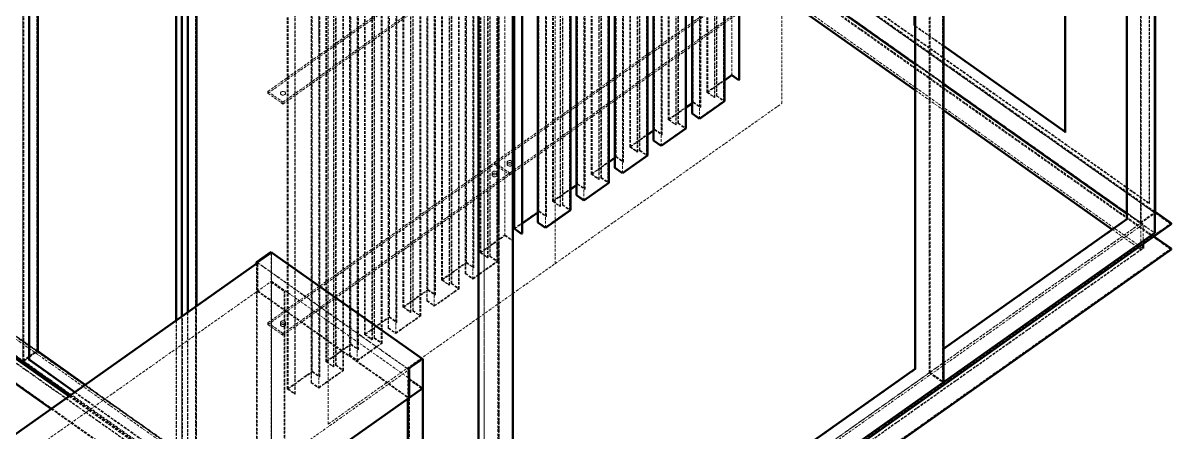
# Model space of a CAD drawing. Header units: millimetres. Extents: x 83 to 15238, y 375 to 10875.
# Drawn here: x 1898 to 3509, y 1730 to 2305 of the extents above; entities that cross this region are included whole.
import ezdxf

# ---------------------------------------------------------------- set-up
doc = ezdxf.new("R2010")
doc.units = ezdxf.units.MM
doc.linetypes.add('Hidden', pattern=[15, 5, -3, 5, -2])
for name, color, linetype, lineweight in [('Default', 7, 'Continuous', 50), ('Edges', 7, 'Hidden', 15), ('HiddenEdges', 2, 'Hidden', 15), ('HiddenSilhouettes', 2, 'Hidden', 15), ('HiddenWires', 7, 'Hidden', 15), ('Silhouettes', 7, 'Continuous', 50), ('Wires', 7, 'Hidden', 15)]:
    doc.layers.add(name, color=color, linetype=linetype, lineweight=lineweight)

# ---------------------------------------------------------------- blocks, each defined once
blk = doc.blocks.new('Isometric')
at = {"layer": 'Edges'}
for points in [[(1813.304573582638, -1196.180340195566), (1813.304704416501, 431.3345720203788)], [(1838.477554274986, -1203.553350319351), (1838.477687132475, 449.1345612324644)], [(-253.1442406604378, -1462.201917286694), (-253.14410480468, 227.7831204534482)], [(-242.5376374870725, -1459.095316506696), (-242.5375033366172, 209.6765189833254)], [(1467.670894372296, -1501.35339237222), (1467.671030091632, 186.9346237213517)], [(1468.519387866578, -1501.601944841941), (1468.519523722336, 188.3830928982011)], [(1417.324755468645, -1476.18039303635), (1417.324886302509, 151.3345191795943)], [(1442.497822477734, -1483.553342124973), (1442.497955335223, 169.1345694268412)], [(1073.034441095769, -926.5003843027962), (1073.034505897261, -120.3987180171753)], [(1086.32808386443, -935.9004094662826), (1086.328148665923, -129.7987431806614)], [(1012.93041438889, -1007.800409095045), (1012.930479190383, -201.6987428094249)], [(940.8055268076878, -1058.800413161058), (940.8055916091803, -252.6987468754369)], [(868.6806392264853, -1109.800417227069), (868.6807040279778, -303.6987509414489)], [(-1840.599061282693, -352.0779777582238), (-172.8891979846371, -1531.326958131892)], [(796.5557516452827, -1160.800421293081), (796.5558164467752, -354.6987550074609)], [(-1866.762010699403, -370.5779792331496), (-199.0521474013481, -1549.826959606818)], [(609.5260814242706, -2072.201965919375), (609.526217280028, -382.216928179233)], [(662.4177031354911, -2071.601990285604), (662.417838991249, -381.616952545462)], [(724.4308640640802, -1211.800425359093), (724.4309288655727, -405.698759073473)], [(679.8831377737988, -1223.30042627594), (679.8832025752913, -417.1987599903186)], [(1414.213510056265, -833.3397283423051), (1414.213544162314, -409.0756934551364)], [(1087.176641755549, -671.9518841262318), (1416.47630769385, -904.801916281813)], [(1273.640668451541, -802.9533367156225), (1416.476307762062, -903.9533881783211)], [(1414.213510056265, -833.3397283423051), (1415.06200361876, -832.7397527085341)], [(1414.213510056265, -833.3397283423051), (1416.47631330998, -834.9397719041103)], [(1469.367966526839, -872.3398194177175), (1697.056238608629, -1033.339744287446)], [(1469.367960978921, -941.3534356919286), (1812.45608085836, -1183.953377354467)], [(1469.367960910709, -942.2019637954204), (1812.456080790148, -1184.801905457958)], [(1812.456079923682, -1195.580364561795), (1813.304573582638, -1196.180340195566)], [(636.3961375819731, -2053.201964404587), (636.3962056507366, -1206.45690287108)], [(1838.477597240426, -1203.553380700506), (1863.650626169547, -1221.353400566598)], [(636.3961340146302, -2103.5781173978), (1842.720234147292, -1250.578049391757)], [(636.396136989013, -2140.578120347652), (1895.046135955096, -1250.578049391756)], [(184.1306531788046, -1276.144406124902), (185.2620284088512, -1276.944409240441)], [(-241.6891085334764, -1454.45338673043), (-225.4256562151477, -1442.953387740091)], [(-708.2380001809772, -2309.875832790759), (469.236126576895, -1477.275779381092)], [(468.1047526411153, -1530.68453627129), (468.1047569612151, -1476.944425185582)], [(663.2662362120846, -2009.380358232808), (1417.324755468645, -1476.18039303635)], [(1416.476261809689, -1475.580417402579), (1417.324755468645, -1476.18039303635)], [(663.2662313266114, -2070.153462110435), (1467.670894372296, -1501.35339237222)], [(493.8434081194746, -1884.139812130014), (493.8434379054243, -1513.615888328554)], [(493.8434379054243, -1513.615888328554), (494.9748087078706, -1512.815888252852)]]:
    blk.add_lwpolyline(points, dxfattribs=at)
for points in [[(1863.650626169547, -1221.353400566598, 0), (1863.650761888883, 466.9346155269745, 0)], [(54.44725149051692, -1370.57579114349, 0), (54.44736164336382, -0.3234977590723247, 0)], [(-1866.762006890895, -323.2018264791132, 0), (-165.5521492889957, -1526.138880536777, 0)], [(636.3962195058148, -1034.105913325226, 0), (636.3962610710482, -517.0529446876644, 0)], [(1469.367920943171, -1439.380312789145, 0), (1813.304573582638, -1196.180340195566, 0)], [(636.3961467462887, -2093.201963387202, 0), (1895.046139763605, -1203.20189663772, 0)], [(1469.367918919545, -1464.553312125015, 0), (1838.477554274986, -1203.553350319351, 0)], [(1469.367916057698, -1500.153416666772, 0), (1863.650626169547, -1221.353400566598, 0)], [(185.2620284088512, -1276.944409240441, 0), (468.1047569612151, -1476.944425185582, 0)], [(185.2620283179031, -1278.075762736792, 0), (185.2620284088512, -1276.944409240441, 0)], [(-242.5376374870725, -1459.095316506696, 0), (-241.6891088584021, -1458.495316077391, 0)], [(-242.5376374870725, -1459.095316506696, 0), (-156.6379362189437, -1519.835579165165, 0)], [(468.1047569612151, -1476.944425185582, 0), (494.9748131189181, -1457.944423670793, 0)], [(466.9734033103555, -1476.144437328833, 0), (468.1047569612151, -1476.944425185582, 0)], [(468.1047207860674, -1926.947129750476, 0), (468.1047569612151, -1476.944425185582, 0)], [(663.2662341884588, -2034.553357568678, 0), (1442.497822477734, -1483.553342124973, 0)], [(1442.497822477734, -1483.553342124973, 0), (1467.670894372296, -1501.35339237222, 0)]]:
    blk.add_polyline3d(points, dxfattribs=at)
at = {"layer": 'HiddenEdges'}
for points in [[(-608.1120080953424, 564.6769243023464), (1895.046139593075, -1205.323216812156)], [(-634.2749575120529, 546.1769228274206), (1842.720237785271, -1205.323216812156)], [(-608.1120119038515, 517.3007715483104), (1895.046135784566, -1252.699369566192)], [(1854.741051958322, -1166.095293147047), (1854.741186108778, 502.6765423429747)], [(1838.477597268681, -1203.20189663772), (1838.47773312444, 486.7831411024226)], [(-227.1226780934794, -1441.753412034642), (-227.122542374143, 246.5346040589288)], [(-253.1442056225119, -1460.153413120126), (-253.1440699031759, 228.1346029734455)], [(71.55920853194266, -1653.450460546118), (71.55934438770282, 36.53461175443681)], [(34.08255148015223, -1653.495331623903), (34.08268563060756, 15.27650386611776)], [(43.84061619909471, -1670.153399344945), (43.84075191843021, 18.13461674862674)], [(1000.909553514566, -977.500388368808), (1000.909618316059, -171.3987220831868)], [(1040.507575679811, -968.3004059458797), (1040.507640481303, -162.198739660259)], [(1045.457322866756, -964.8004056668394), (1045.457387668248, -158.6987393812187)], [(999.6368146821369, -997.2004021464368), (999.6368794836294, -191.0987358608163)], [(1014.203196283228, -986.9004135322941), (1014.20326108472, -180.7987472466734)], [(968.3826880986085, -1019.300410011891), (968.382752900101, -213.198743726271)], [(973.3324352855539, -1015.800409732851), (973.3325000870464, -209.6987434472308)], [(928.7846659333636, -1028.50039243482), (928.7847307348561, -222.3987261491993)], [(942.0783087020254, -1037.900417598306), (942.0783735035179, -231.7987513126855)], [(927.5119271009344, -1048.200406212449), (927.5119919024269, -242.0987399268283)], [(856.6597783521615, -1079.500396500832), (856.659843153654, -273.3987302152113)], [(896.2578005174055, -1070.300414077903), (896.257865318898, -264.198747792283)], [(901.2075477043509, -1066.800413798864), (901.2076125058434, -260.6987475132428)], [(855.3870395197318, -1099.200410278461), (855.3871043212243, -293.0987439928404)], [(869.9534211208229, -1088.900421664318), (869.9534859223154, -282.7987553786975)], [(824.1329129362034, -1121.300418143915), (824.1329777376959, -315.1987518582951)], [(829.0826601231488, -1117.800417864875), (829.0827249246413, -311.6987515792548)], [(784.534890770959, -1130.500400566844), (784.5349555724515, -324.3987342812234)], [(797.8285335396204, -1139.90042573033), (797.8285983411129, -333.7987594447095)], [(-1838.477741230246, -352.6992978130711), (636.3961336029338, -2102.699437333059)], [(635.5476008328533, -2051.753430149743), (635.5477365521897, -363.4654140561715)], [(756.9577725419458, -1168.800421930888), (756.9578373434383, -362.6987556452673)], [(783.2621519385293, -1150.200414344473), (783.2622167400218, -344.0987480588524)], [(599.7680085848783, -2053.495363514186), (599.7681427353336, -384.7235280241648)], [(609.5260733038208, -2070.153431235227), (609.5262090231568, -381.8654151416558)], [(712.4100031897565, -1181.500404632856), (712.410067991249, -375.3987383472354)], [(725.7036459584178, -1190.900429796342), (725.7037107599103, -384.7987635107215)], [(752.0080253550004, -1172.300422209928), (752.0080901564929, -366.1987559243071)], [(711.1372643573268, -1201.200418410485), (711.1373291588193, -395.0987521248644)], [(648.7703965004598, -1226.500408220513), (648.7704613019523, -420.3987419348932)], [(662.0640392691212, -1235.900433384), (662.0641040706137, -429.7987670983794)], [(576.6455089192573, -1277.500412286525), (576.6455737207498, -471.398746000905)], [(616.2435310845021, -1268.300429863597), (616.2435958859942, -462.1987635779769)], [(621.1932782714475, -1264.800429584557), (621.1933430729396, -458.6987632989365)], [(575.372770086828, -1297.200426064154), (575.3728348883205, -491.0987597785338)], [(589.9391516879191, -1286.900437450012), (589.9392164894116, -480.7987711643914)], [(544.1186435032996, -1319.300433929609), (544.1187083047926, -513.1987676439887)], [(549.068390690245, -1315.800433650569), (549.068455491738, -509.6987673649487)], [(588.6663697935815, -1307.800433012763), (588.666434595074, -501.6987667271428)], [(504.5206213380548, -1328.500416352537), (504.5206861395477, -522.398750066917)], [(517.8142641067161, -1337.900441516024), (517.8143289082095, -531.7987752304034)], [(503.247882505626, -1348.200430130167), (503.2479473071185, -542.0987638445463)], [(516.5414822123794, -1358.800437078775), (516.5415470138719, -552.6987707931548)], [(432.3957337568531, -1379.500420418549), (432.3957985583447, -573.3987541329288)], [(471.9937559220975, -1370.300437995621), (471.9938207235896, -564.1987717100008)], [(476.9435031090429, -1366.800437716581), (476.943567910535, -560.698771430961)], [(431.1229949244234, -1399.200434196178), (431.1230597259159, -593.0987679105583)], [(445.6893765255145, -1388.900445582035), (445.6894413270061, -582.7987792964152)], [(399.8688683408946, -1421.300442061633), (399.8689331423875, -615.1987757760128)], [(404.8186155278399, -1417.800441782593), (404.8186803293329, -611.6987754969728)], [(444.4165946311768, -1409.800441144787), (444.4166594326693, -603.6987748591666)], [(1697.904732171123, -1032.739768653675), (1697.904766277172, -608.4757337665069)], [(358.9981073432209, -1450.200438262191), (358.9981721447134, -644.0987719765699)], [(373.5644889443111, -1439.900449648048), (373.5645537458045, -633.7987833624275)], [(332.6937279466379, -1468.800445848605), (332.6937927481299, -662.6987795629846)], [(372.2917070499743, -1460.800445210799), (372.2917718514668, -654.6987789251784)], [(288.1459585944481, -1481.500428550573), (288.1460233959397, -675.3987622649531)], [(301.4396013631094, -1490.900453714059), (301.4396661646015, -684.7987874284393)], [(327.7439807596925, -1472.300446127645), (327.7440455611845, -666.1987798420248)], [(286.8732197620184, -1501.200442328202), (286.8732845635109, -695.0987760425819)], [(300.1668194687718, -1511.800449276811), (300.1668842702643, -705.6987829911905)], [(255.6190931784895, -1523.300450193657), (255.6191579799829, -717.1987839080366)], [(1309.420305932527, -781.6952380864207), (1853.892558395828, -1166.695268780818)], [(1416.47631330998, -834.9397719041103), (1469.367966526839, -872.3398194177175)], [(233.345272544143, -980.2351255481187), (233.3452728283601, -976.6995919240587)], [(629.3250094960458, -1092.984415620799), (629.3250097802629, -1089.448881996739)], [(1838.477597268681, -1203.20189663772), (1864.4991628222, -1221.601922518738)], [(212.1320802464543, -1311.68451881136), (212.1320845665541, -1257.944407725652)], [(636.3961336029338, -2102.699437333059), (1838.477593289642, -1252.699369566192)], [(-991.0807329624922, -2162.484574434975), (212.1320802464543, -1311.68451881136)], [(211.0007093530603, -1313.615872383412), (235.6080288950347, -1331.015875296519)], [(212.1320503695574, -1683.339796109172), (212.1320801555066, -1312.815872307711)], [(235.6079996280118, -1695.084589382682), (235.6080288950347, -1331.015875296519)], [(54.4472274929085, -1669.095333249094), (54.44725149051692, -1370.57579114349)], [(233.3452377559743, -1412.98444113303), (233.3452380401914, -1409.448907508971)], [(-225.4256564480384, -1443.45044380372), (71.55920853194266, -1653.450460546118)], [(493.8434232929112, -1907.147140378939), (493.8434594680584, -1457.144435814045)], [(1469.367845592888, -1439.380366069848), (1469.367920943171, -1439.380312789145)], [(636.3961375819731, -2053.201964404587), (1442.49782231306, -1483.201918960923)], [(-172.8891979846371, -1531.326958131892), (426.5534605628982, -1955.196936622464)], [(-199.0521474013481, -1549.826959606818), (400.3905111461872, -1973.69693809739)]]:
    blk.add_lwpolyline(points, dxfattribs=at)
for points in [[(1442.49782231306, -1483.201918960923, 0), (1442.497958168818, 206.783118779219, 0)], [(1468.51935193393, -1438.780390436077, 0), (1468.51948360601, 199.1615578649275, 0)], [(69.86214372812674, -1651.753398259461, 0), (69.8622794474636, 36.53461783411012, 0)], [(662.4176672028439, -2008.78043587974, 0), (662.4177988749229, -370.838487578736, 0)], [(360.2708461756497, -1430.500424484562, 0), (360.2709109771431, -624.3987581989411, 0)], [(300.1669146905515, -861.7549237793721, 0), (300.1669273321722, -704.498801206068, 0)], [(1299.662196321657, -784.2018632326485, 0), (1865.347653426385, -1184.201895122931, 0)], [(1299.66223104675, -784.5533108346049, 0), (1863.65062311477, -1183.353336501859, 0)], [(1273.640633658236, -803.4504172171582, 0), (1839.326090762964, -1203.450449107441, 0)], [(-1032.375960876971, -873.2018703282522, 0), (-226.2741845027349, -1443.201915771905, 0)], [(-1031.527432822275, -873.4503983600669, 0), (-225.4256564480388, -1443.45044380372, 0)], [(1416.476307762062, -903.9533881783211, 0), (1469.367960978921, -941.3534356919286, 0)], [(1416.47630769385, -904.801916281813, 0), (1469.367960910709, -942.2019637954204, 0)], [(1838.477597200469, -1204.050424741212, 0), (1838.477610862094, -1034.105913325226, 0)], [(1812.45608085836, -1183.953377354467, 0), (1837.629060519561, -1201.753362382877, 0)], [(1812.456080790148, -1184.801905457958, 0), (1838.477554303241, -1203.201866256566, 0)], [(288.1460016563551, -1480.300446765451, 0), (288.1460236702915, -1206.45690287108, 0)], [(211.0006731613594, -1707.147109175007, 0), (211.0007093365075, -1257.144404610113, 0)], [(185.2619922337035, -1726.947113805335, 0), (185.2620283179031, -1278.075762736792, 0)], [(186.3933937953798, -1329.884521025307, 0), (186.3933980245315, -1277.275763435951, 0)], [(185.2620240887513, -1330.684520326148, 0), (186.3933937953798, -1329.884521025307, 0)], [(186.3933937953798, -1329.884521025307, 0), (469.2361223477437, -1529.884536970449, 0)], [(212.1320802464543, -1311.68451881136, 0), (494.9748087988182, -1511.684534756501, 0)], [(235.6080288950347, -1331.015875296519, 0), (236.7393996974811, -1330.215875220817, 0)], [(-253.1442406604374, -1462.201917286695, 0), (-226.2741845027344, -1443.201915771906, 0)], [(-251.4471837441806, -1461.353388825575, 0), (-241.6891085334764, -1454.45338673043, 0)], [(-226.2741845027344, -1443.201915771906, 0), (70.71068047724748, -1653.201932514304, 0)], [(1444.194844163137, -1482.353366419525, 0), (1469.367918919545, -1464.553312125015, 0)], [(469.2361291530433, -1496.215893044843, 0), (493.8434379054243, -1513.615888328554, 0)], [(470.3674701695404, -1865.939816770602, 0), (470.3674999554896, -1495.415892969141, 0)], [(-156.6379362189437, -1519.835579165165, 0), (33.23402285148177, -1654.095332053208, 0)], [(-165.5521492889957, -1526.138880536777, 0), (433.8905092585392, -1950.008859027349, 0)]]:
    blk.add_polyline3d(points, dxfattribs=at)
at = {"layer": 'HiddenSilhouettes'}
for points in [[(-608.1120117333212, 519.4220917227458), (1863.046141326811, -1227.950635674396)], [(-634.2749611500312, 500.9220902478201), (1842.720234147292, -1250.578049391757)], [(1853.892558395828, -1166.695268780818), (1853.892692546283, 502.0765667092037)], [(1837.629060519561, -1201.753362382877), (1837.629196238898, 486.5346537106952)], [(-251.4471837441806, -1461.353388825575), (-251.4470480248442, 226.9346272679968)], [(1444.194844163137, -1482.353366419525), (1444.194979882473, 205.9346496740468)], [(-226.2741845709465, -1444.050443875398), (-226.2740546304794, 172.3510134957519)], [(45.53768123580039, -1671.353405567973), (45.5378169551368, 16.9346105255986)], [(70.71068040903401, -1654.050460617796), (70.71081337605892, 2.394989769527456e-05)], [(1026.365439252193, -958.3004051486225), (1026.365504053685, -152.1987388630014)], [(1028.062469632014, -958.3003746310419), (1028.062534433507, -152.198708345421)], [(1041.356112400676, -967.7003997945278), (1041.356177202168, -161.5987335089076)], [(1044.608786145891, -965.4004118181911), (1044.608850947384, -159.2987455325706)], [(1057.902428914553, -974.800436981677), (1057.902493716045, -168.6987706960563)], [(1015.051733004093, -986.3004073809425), (1015.051797805585, -180.198741095322)], [(954.24055167099, -1009.300409214634), (954.2406164724825, -203.1987429290139)], [(955.9375820508117, -1009.300378697053), (955.9376468523042, -203.198712411433)], [(969.231224819473, -1018.70040386054), (969.2312896209655, -212.5987375749191)], [(972.4838985646888, -1016.400415884203), (972.4839633661813, -210.2987495985822)], [(942.9268454228895, -1037.300411446954), (942.926910224382, -231.1987451613336)], [(985.7775413333502, -1025.800441047689), (985.7776061348427, -219.6987747620683)], [(882.1156640897875, -1060.300413280646), (882.11572889128, -254.1987469950254)], [(883.8126944696091, -1060.300382763066), (883.8127592711016, -254.198716477445)], [(897.1063372382705, -1069.700407926552), (897.106402039763, -263.5987416409316)], [(900.3590109834863, -1067.400419950215), (900.3590757849788, -261.2987536645942)], [(913.6526537521477, -1076.800445113701), (913.6527185536402, -270.6987788280803)], [(870.801957841687, -1088.300415512967), (870.8020226431795, -282.1987492273461)], [(-1840.599057644714, -306.8231451786232), (636.396137652609, -2058.3232848182)], [(-1838.477737251207, -303.2018248845989), (636.3961375819731, -2053.201964404587)], [(809.990776508585, -1111.300417346658), (809.9908413100775, -305.1987510610375)], [(811.6878068884066, -1111.300386829078), (811.6878716898991, -305.1987205434571)], [(824.981449657068, -1120.700411992564), (824.9815144585605, -314.5987457069432)], [(828.2341234022838, -1118.400424016227), (828.2341882037763, -312.2987577306062)], [(841.5277661709451, -1127.800449179713), (841.5278309724381, -321.6987828940928)], [(798.6770702604845, -1139.300419578979), (798.677135061977, -333.1987532933581)], [(637.2446656366692, -2053.450492436401), (637.2448014924298, -363.4654201358458)], [(638.09315943205, -2052.353411863188), (638.0932951513869, -364.0653957696168)], [(737.8658889273829, -1162.30042141267), (737.8659537288754, -356.1987551270495)], [(739.5629193072041, -1162.30039089509), (739.5629841086966, -356.1987246094691)], [(756.1092358210813, -1169.400428082239), (756.1093006225738, -363.2987617966182)], [(726.5521826792819, -1190.300423644991), (726.5522474807744, -384.1987573593701)], [(752.8565620758654, -1171.700416058576), (752.8566268773579, -365.5987497729552)], [(769.4028785897431, -1178.800453245725), (769.4029433912356, -372.6987869601048)], [(667.4380317260016, -1213.300394961102), (667.438096527494, -407.1987286754816)], [(662.9125759899857, -1235.300427232648), (662.9126407914782, -429.1987609470279)], [(602.1013946568837, -1258.30042906634), (602.1014594583762, -452.1987627807196)], [(603.7984250367053, -1258.300398548759), (603.7984898381978, -452.1987322631389)], [(617.0920678053667, -1267.700423712246), (617.0921326068592, -461.5987574266251)], [(620.3447415505825, -1265.400435735909), (620.344806352075, -459.2987694502883)], [(633.6383843192439, -1274.800460899395), (633.6384491207364, -468.6987946137742)], [(635.3354146990655, -1274.800430381814), (635.335479500558, -468.6987640961938)], [(574.5242333659635, -1297.800432215506), (574.5242981674555, -491.6987659298857)], [(590.7876884087832, -1286.30043129866), (590.7877532102757, -480.1987650130397)], [(529.9765070756816, -1309.300433132352), (529.9765718771741, -503.1987668467314)], [(531.6735374555033, -1309.300402614771), (531.6736022569958, -503.1987363291507)], [(544.9671802241646, -1318.700427778257), (544.9672450256571, -512.5987614926371)], [(548.2198539693804, -1316.400439801921), (548.2199187708729, -510.2987735163001)], [(518.6628008275811, -1337.300435364672), (518.6628656290736, -531.1987690790515)], [(561.5134967380418, -1325.800464965406), (561.5135615395343, -519.6987986797865)], [(563.2105271178634, -1325.800434447826), (563.2105919193559, -519.6987681622056)], [(457.8516194944791, -1360.300437198364), (457.8516842959716, -554.1987709127434)], [(459.5486498743007, -1360.300406680783), (459.5487146757932, -554.198740395163)], [(502.399345784761, -1348.800436281518), (502.3994105862539, -542.6987699958975)], [(472.8422926429621, -1369.70043184427), (472.8423574444546, -563.5987655586491)], [(476.0949663881779, -1367.400443867933), (476.0950311896704, -561.2987775823124)], [(489.3886091568393, -1376.800469031419), (489.3886739583318, -570.6988027457983)], [(491.0856395366609, -1376.800438513838), (491.0857043381534, -570.6987722282176)], [(430.2744582035589, -1399.80044034753), (430.2745230050509, -593.6987740619097)], [(446.5379132463786, -1388.300439430684), (446.5379780478711, -582.198773145064)], [(385.7267319132766, -1411.300441264376), (385.7267967147691, -605.1987749787556)], [(387.4237622930982, -1411.300410746795), (387.4238270945907, -605.1987444611752)], [(400.7174050617596, -1420.700435910281), (400.7174698632521, -614.5987696246614)], [(403.9700788069754, -1418.400447933945), (403.9701436084679, -612.2987816483246)], [(417.2637215756367, -1427.800473097431), (417.2637863771297, -621.6988068118103)], [(418.9607519554584, -1427.80044257985), (418.9608167569509, -621.6987762942299)], [(374.4130256651761, -1439.300443496696), (374.4130904666686, -633.1987772110758)], [(205.0609999731241, -956.6995903295449), (629.3250445684325, -656.6995664118272)], [(313.6018443320741, -1462.300445330388), (313.601909133567, -656.1987790447674)], [(315.2988747118957, -1462.300414812808), (315.2989395133882, -656.1987485271868)], [(328.592517480557, -1471.700439976294), (328.5925822820495, -665.5987736906732)], [(331.8451912257729, -1469.400451999957), (331.8452560272653, -663.2987857143362)], [(358.1495706223559, -1450.800444413542), (358.1496354238488, -644.6987781279217)], [(233.3452728283601, -976.6995919240587), (657.6093174236694, -676.699568006341)], [(302.2881380839735, -1490.300447562708), (302.288202885466, -684.1987812770876)], [(345.1388339944347, -1478.800477163443), (345.1388987959272, -672.6988108778221)], [(346.8358643742558, -1478.800446645862), (346.8359291757483, -672.6987803602417)], [(241.476956750872, -1513.3004493964), (241.4770215523645, -707.1987831107795)], [(243.1739871306931, -1513.300418878819), (243.1740519321856, -707.1987525931988)], [(286.0246830411538, -1501.800448479554), (286.0247478426459, -695.6987821939335)], [(256.4676298993545, -1522.700444042306), (256.467694700847, -716.598777756685)], [(665.7410133724597, -1063.698875396327), (1053.589054375572, -789.4488580790216)], [(665.7410130882427, -1067.234409020387), (1053.589054091355, -792.9843917030814)], [(1416.476313406442, -833.7398207729866), (1469.367966623301, -871.1398682865938)], [(-1057.548960118417, -891.3533433819214), (-253.1442404957593, -1460.153388461016)], [(1416.476307625638, -905.650444385305), (1469.367960842497, -943.0504918989122)], [(1026.365439252193, -958.3004051486225), (1073.034441192231, -925.3004328988357)], [(205.060999688907, -960.2351239536049), (205.0609999731241, -956.6995903295449)], [(1028.062469632014, -958.3003746310419), (1041.356112400676, -967.7003997945278)], [(1044.608786145891, -965.4004118181911), (1057.902428914553, -974.800436981677)], [(1045.457322866756, -964.8004056668394), (1059.599459294374, -974.8004064640966)], [(1416.476303714811, -954.2993892102852), (1469.36795693167, -991.6994367238924)], [(955.9375820508117, -1009.300378697053), (987.4745748322593, -987.0003541975659)], [(1000.909553514566, -977.500388368808), (1014.203196283228, -986.9004135322941)], [(1000.909596576474, -976.3004065836851), (1015.051733004093, -986.3004073809425)], [(1012.930457450798, -1006.600427309923), (1057.902428914553, -974.800436981677)], [(954.24055167099, -1009.300409214634), (968.3826880986085, -1019.300410011891)], [(882.1156640897875, -1060.300413280646), (928.7847089952716, -1027.300410649697)], [(926.6633903800698, -1048.8004123638), (927.5119271009344, -1048.200406212449)], [(927.5119271009344, -1048.200406212449), (940.8055698695957, -1057.600431375935)], [(1697.056238608629, -1033.339744287446), (1697.904732171123, -1032.739768653675)], [(629.3250094960458, -1092.984415620799), (663.2663118093337, -1068.984287315094)], [(883.8126944696091, -1060.300382763066), (897.1063372382705, -1069.700407926552)], [(900.3590109834863, -1067.400419950215), (901.2075477043509, -1066.800413798864)], [(900.3590109834863, -1067.400419950215), (913.6526537521477, -1076.800445113701)], [(205.0609651849545, -1389.448905914457), (629.3250097802629, -1089.448881996739)], [(629.3250097802629, -1089.448881996739), (657.6092826354993, -1109.448883591253)], [(629.3250094960458, -1092.984415620799), (657.6092823512822, -1112.984417215313)], [(652.7796861117276, -1092.069376485346), (654.0737466366031, -1090.484415421485), (656.3152198166886, -1089.569376286032), (658.9033842796362, -1089.569345768452), (661.1448144484684, -1090.484415421485), (662.438918386541, -1092.069345967766), (662.4388753752883, -1093.899454756251), (661.1448148504123, -1095.484415820113), (658.9033416703269, -1096.399454955565), (656.3151772073788, -1096.399485473146), (654.0737470385466, -1095.484415820113), (652.7796431004745, -1093.899485273832)], [(652.7796431004745, -1093.899485273832), (652.7796433846916, -1090.363951649772)], [(662.438918386541, -1092.069345967766), (662.4389186707581, -1088.533812343706)], [(854.5385043101796, -1081.000363965522), (856.6597783521615, -1079.500396500832)], [(856.6597783521615, -1079.500396500832), (869.9534211208229, -1088.900421664318)], [(869.9534211208229, -1088.900421664318), (870.801957841687, -1088.300415512967)], [(233.3452380401914, -1409.448907508971), (657.6092826354993, -1109.448883591253)], [(233.3452377559743, -1412.98444113303), (657.6092823512822, -1112.984417215313)], [(624.4954164720402, -1112.069378079861), (625.7894769969157, -1110.484417015999), (628.0309501770012, -1109.569377880547), (630.6191146399487, -1109.569347362966), (632.860544808781, -1110.484417015999), (634.1546487468536, -1112.06934756228), (634.1546057356009, -1113.899456350765), (632.8605452107245, -1115.484417414627), (630.6190720306399, -1116.39945655008), (628.0309075676923, -1116.39948706766), (625.7894773988592, -1115.484417414628), (624.4953734607875, -1113.899486868346)], [(624.4953734607875, -1113.899486868346), (624.4953737450046, -1110.363953244286)], [(634.1546487468536, -1112.06934756228), (634.1546490310707, -1108.533813938221)], [(657.6092826354993, -1109.448883591253), (663.2663088780009, -1105.448761427537)], [(657.6092823512822, -1112.984417215313), (663.2663085937838, -1108.984295051597)], [(657.6092823512822, -1112.984417215313), (657.6092826354993, -1109.448883591253)], [(809.990776508585, -1111.300417346658), (824.1329129362034, -1121.300418143915)], [(811.6878068884066, -1111.300386829078), (824.981449657068, -1120.700411992564)], [(854.5385027988673, -1099.800416429812), (855.3870395197318, -1099.200410278461)], [(737.8658889273829, -1162.30042141267), (784.534933832867, -1129.300418781721)], [(782.4136167289771, -1132.000368031534), (784.534890770959, -1130.500400566844)], [(784.534890770959, -1130.500400566844), (797.8285335396204, -1139.90042573033)], [(784.534933832867, -1129.300418781721), (798.6770702604845, -1139.300419578979)], [(796.5557947071907, -1159.600439507959), (841.5277661709451, -1127.800449179713)], [(824.1329129362034, -1121.300418143915), (824.981449657068, -1120.700411992564)], [(829.0826947381224, -1117.800442341359), (843.2247965507668, -1127.800418662132)], [(739.5629193072041, -1162.30039089509), (771.0999120886518, -1140.000366395602)], [(782.4136152176648, -1150.800420495825), (783.2621519385293, -1150.200414344473)], [(797.8285335396204, -1139.90042573033), (798.6770702604845, -1139.300419578979)], [(665.7410013461804, -1213.300425478682), (712.4100462516644, -1180.300422847733)], [(712.4100031897565, -1181.500404632856), (725.7036459584178, -1190.900429796342)], [(712.4100462516644, -1180.300422847733), (726.5521826792819, -1190.300423644991)], [(724.4309071259881, -1210.600443573971), (769.4028785897431, -1178.800453245725)], [(737.8658889273829, -1162.30042141267), (752.0080253550004, -1172.300422209928)], [(739.5629193072041, -1162.30039089509), (752.8565620758654, -1171.700416058576)], [(752.0080253550004, -1172.300422209928), (752.8565620758654, -1171.700416058576)], [(756.1092358210813, -1169.400428082239), (769.4028785897431, -1178.800453245725)], [(756.9577725419458, -1168.800421930888), (771.0999089695642, -1178.800422728145)], [(710.2887276364618, -1201.800424561837), (711.1372643573268, -1201.200418410485)], [(1812.456080721936, -1185.65043356145), (1838.477597200469, -1204.050424741212)], [(636.3961375819731, -2053.201964404587), (1838.477554303237, -1203.201927018882)], [(636.396137652609, -2058.3232848182), (1842.720237785271, -1205.323216812156)], [(667.4380317260016, -1213.300394961102), (680.7316744946629, -1222.700420124588)], [(1785.077603313909, -1214.939873675034), (1838.477593289642, -1252.699369566192)], [(1838.477597200469, -1204.050424741212), (1839.326090762964, -1203.450449107441)], [(1842.720234810887, -1242.323223968421), (1842.720237785271, -1205.323216812156)], [(602.1013946568837, -1258.30042906634), (648.7704395623678, -1225.300426435391)], [(603.7984250367053, -1258.300398548759), (648.7703965004598, -1226.500408220513)], [(648.7703965004598, -1226.500408220513), (662.0640392691212, -1235.900433384)], [(662.0640392691212, -1235.900433384), (662.9125759899857, -1235.300427232648)], [(602.1013946568837, -1258.30042906634), (616.2435310845021, -1268.300429863597)], [(603.7984250367053, -1258.300398548759), (617.0920678053667, -1267.700423712246)], [(620.3447415505825, -1265.400435735909), (621.1932782714475, -1264.800429584557)], [(620.3447415505825, -1265.400435735909), (633.6383843192439, -1274.800460899395)], [(184.1306170036564, -1726.147110689796), (184.1306529592339, -1278.87576603423)], [(185.2620240887513, -1330.684520326148), (185.2620283179031, -1278.075762736792)], [(185.2620283179031, -1278.075762736792), (186.3933980245315, -1277.275763435951)], [(186.3933980245315, -1277.275763435951), (469.236126576895, -1477.275779381092)], [(531.6735374555033, -1309.300402614771), (576.6455089192573, -1277.500412286525)], [(576.6455089192573, -1277.500412286525), (589.9391516879191, -1286.900437450012)], [(588.6663697935815, -1307.800433012763), (635.3354146990655, -1274.800430381814)], [(588.6664128554894, -1306.60045122764), (633.6383843192439, -1274.800460899395)], [(589.9391516879191, -1286.900437450012), (590.7876884087832, -1286.30043129866)], [(616.2435310845021, -1268.300429863597), (617.0920678053667, -1267.700423712246)], [(531.6735374555033, -1309.300402614771), (544.9671802241646, -1318.700427778257)], [(574.5242333659635, -1297.800432215506), (588.6663697935815, -1307.800433012763)], [(211.0006795671111, -1684.139796184873), (211.0007093530603, -1313.615872383412)], [(212.1320801555066, -1312.815872307711), (236.7393996974811, -1330.215875220817)], [(457.8516194944791, -1360.300437198364), (504.5206643999632, -1327.300434567415)], [(459.5486498743007, -1360.300406680783), (504.5206213380548, -1328.500416352537)], [(504.5206213380548, -1328.500416352537), (517.8142641067161, -1337.900441516024)], [(516.5414822123794, -1358.800437078775), (563.2105271178634, -1325.800434447826)], [(516.5415252742873, -1357.600455293652), (561.5134967380418, -1325.800464965406)], [(544.1186435032996, -1319.300433929609), (544.9671802241646, -1318.700427778257)], [(548.2198539693804, -1316.400439801921), (549.068390690245, -1315.800433650569)], [(548.2198539693804, -1316.400439801921), (561.5134967380418, -1325.800464965406)], [(549.068390690245, -1315.800433650569), (563.2105271178634, -1325.800434447826)], [(502.399345784761, -1348.800436281518), (516.5414822123794, -1358.800437078775)], [(503.247882505626, -1348.200430130167), (516.5415252742873, -1357.600455293652)], [(517.8142641067161, -1337.900441516024), (518.6628008275811, -1337.300435364672)], [(71.55920876483333, -1652.953404482489), (71.55923243751613, -1358.475791723846)], [(457.8516194944791, -1360.300437198364), (471.9937559220975, -1370.300437995621)], [(459.5486498743007, -1360.300406680783), (472.8422926429621, -1369.70043184427)], [(471.9937559220975, -1370.300437995621), (472.8422926429621, -1369.70043184427)], [(476.0949663881779, -1367.400443867933), (476.9435031090429, -1366.800437716581)], [(476.0949663881779, -1367.400443867933), (489.3886091568393, -1376.800469031419)], [(43.84062431954317, -1672.201934029093), (43.84064796397115, -1378.075793446736)], [(205.0609649007374, -1392.984439538517), (205.0609651849545, -1389.448905914457)], [(205.0609649007374, -1392.984439538517), (233.3452377559743, -1412.98444113303)], [(205.0609651849545, -1389.448905914457), (233.3452380401914, -1409.448907508971)], [(236.8807808350762, -1386.948918816957), (238.1748740754497, -1388.533836261424), (238.174831064196, -1390.363945049909), (236.8807705393206, -1391.948906113771), (234.639297359236, -1392.863945249223), (232.051132896288, -1392.863975766803), (229.8097027274553, -1391.948906113771), (228.5155987893831, -1390.363975567489), (228.5156418006363, -1388.533866779004), (229.8097023255118, -1386.948905715142), (232.0511755055973, -1386.03386657969), (234.6393399685448, -1386.03383606211), (236.8807701373771, -1386.948905715142)], [(228.5156415164192, -1392.069400403064), (229.8097020412947, -1390.484439339202), (232.0511752213802, -1389.56940020375), (234.6393396843278, -1389.569369686169), (236.8807808350762, -1390.484452789106), (238.1748737912326, -1392.069369885484), (238.1748307799789, -1393.899478673968), (236.8807702551035, -1395.48443973783), (234.6392970750189, -1396.399478873283), (232.0511326120709, -1396.399509390863), (229.8097024432382, -1395.484439737831), (228.5155985051661, -1393.899509191549)], [(228.5155985051661, -1393.899509191549), (228.5155987893831, -1390.363975567489)], [(238.1748737912326, -1392.069369885484), (238.1748740754497, -1388.533836261424)], [(385.7267319132766, -1411.300441264376), (432.3957768187606, -1378.300438633427)], [(387.4237622930982, -1411.300410746795), (432.3957337568531, -1379.500420418549)], [(432.3957337568531, -1379.500420418549), (445.6893765255145, -1388.900445582035)], [(444.4165946311768, -1409.800441144787), (491.0856395366609, -1376.800438513838)], [(444.4166376930848, -1408.600459359664), (489.3886091568393, -1376.800469031419)], [(445.6893765255145, -1388.900445582035), (446.5379132463786, -1388.300439430684)], [(387.4237622930982, -1411.300410746795), (400.7174050617596, -1420.700435910281)], [(403.9700788069754, -1418.400447933945), (404.8186155278399, -1417.800441782593)], [(404.8186155278399, -1417.800441782593), (418.9607519554584, -1427.80044257985)], [(431.1229949244234, -1399.200434196178), (444.4166376930848, -1408.600459359664)], [(313.6018443320741, -1462.300445330388), (360.2708892375585, -1429.300442699439)], [(315.2988747118957, -1462.300414812808), (360.2708461756497, -1430.500424484562)], [(360.2708461756497, -1430.500424484562), (373.5644889443111, -1439.900449648048)], [(360.2708892375585, -1429.300442699439), (374.4130256651761, -1439.300443496696)], [(372.2917070499743, -1460.800445210799), (418.9607519554584, -1427.80044257985)], [(372.2917501118823, -1459.600463425676), (417.2637215756367, -1427.800473097431)], [(403.9700788069754, -1418.400447933945), (417.2637215756367, -1427.800473097431)], [(1468.519392916721, -1438.780419415287), (1469.367845592888, -1439.380366069848)], [(-253.1442056225119, -1460.153413120126), (-227.1226780934794, -1441.753412034642)], [(358.1495706223559, -1450.800444413542), (372.2917070499743, -1460.800445210799)], [(358.9981073432209, -1450.200438262191), (372.2917501118823, -1459.600463425676)], [(373.5644889443111, -1439.900449648048), (374.4130256651761, -1439.300443496696)], [(1469.367920943163, -1439.38041935054), (1469.367845592888, -1439.380366069848)], [(241.476956750872, -1513.3004493964), (288.1460016563551, -1480.300446765451)], [(243.1739871306931, -1513.300418878819), (288.1459585944481, -1481.500428550573)], [(288.1459585944481, -1481.500428550573), (301.4396013631094, -1490.900453714059)], [(288.1460016563551, -1480.300446765451), (302.2881380839735, -1490.300447562708)], [(300.1668194687718, -1511.800449276811), (346.8358643742558, -1478.800446645862)], [(313.6018443320741, -1462.300445330388), (327.7439807596925, -1472.300446127645)], [(315.2988747118957, -1462.300414812808), (328.592517480557, -1471.700439976294)], [(327.7439807596925, -1472.300446127645), (328.592517480557, -1471.700439976294)], [(331.8451912257729, -1469.400451999957), (332.6937279466379, -1468.800445848605)], [(331.8451912257729, -1469.400451999957), (345.1388339944347, -1478.800477163443)], [(466.9733988616363, -1531.484524309934), (466.9734033103555, -1476.144437328833)], [(286.0246830411538, -1501.800448479554), (286.8732197620184, -1501.200442328202)], [(286.8732197620184, -1501.200442328202), (300.1668625306797, -1510.600467491689)], [(301.4396013631094, -1490.900453714059), (302.2881380839735, -1490.300447562708)], [(469.2360993670941, -1866.739816846303), (469.2361291530433, -1496.215893044843)], [(469.2361291530433, -1496.215893044843), (470.3674999554896, -1495.415892969141)], [(1442.49782231306, -1483.201918960923), (1467.670894400546, -1501.001969344588)], [(-164.1379358070117, -1525.138880457051), (43.84062431954453, -1672.201934029093)], [(-155.7894075902732, -1519.23557873586), (34.08255148015223, -1653.495331623903)], [(241.476956750872, -1513.3004493964), (255.6190931784895, -1523.300450193657)], [(243.1739871306931, -1513.300418878819), (256.4676298993545, -1522.700444042306)], [(255.6190931784895, -1523.300450193657), (256.4676298993545, -1522.700444042306)], [(-200.5521472474356, -1550.887619814619), (398.8905113000992, -1974.757598305191)], [(70.71068047724748, -1653.201932514304), (70.710688680359, -1551.158881962788)]]:
    blk.add_lwpolyline(points, dxfattribs=at)
for points in [[(652.7796863959447, -1088.533842861287), (654.0737469208202, -1086.948881797425), (656.3152201009057, -1086.033842661973), (658.9033845638533, -1086.033812144392), (661.1448147326855, -1086.948881797425), (662.4389186707581, -1088.533812343706), (662.4388756595054, -1090.363921132191), (661.1448151346294, -1091.948882196053), (658.903341954544, -1092.863921331505), (656.3151774915959, -1092.863951849086), (654.0737473227637, -1091.948882196054), (652.7796433846916, -1090.363951649772)], [(624.4954167562573, -1108.533844455801), (625.7894772811328, -1106.948883391939), (628.0309504612183, -1106.033844256487), (630.6191149241658, -1106.033813738907), (632.8605450929981, -1106.948883391939), (634.1546490310707, -1108.533813938221), (634.154606019818, -1110.363922726706), (632.8605454949416, -1111.948883790568), (630.619072314857, -1112.86392292602), (628.0309078519094, -1112.8639534436), (625.7894776830763, -1111.948883790568), (624.4953737450046, -1110.363953244286)]]:
    blk.add_lwpolyline(points, close=True, dxfattribs=at)
for points in [[(-608.1120079248121, 566.7982444767827, 0), (1865.347653587162, -1182.201895190854, 0)], [(1839.326090762964, -1203.450449107441, 0), (1839.326226590471, 486.1831656050699, 0)], [(205.060999688907, -960.2351239536049, 0), (629.3250442842154, -660.2351000358867, 0)], [(233.345272544143, -980.2351255481187, 0), (657.6093171394523, -680.2351016304008, 0)], [(1310.268799495022, -781.0952624526496, 0), (1854.741051958322, -1166.095293147047, 0)], [(665.7410101569099, -1103.69888313283, 0), (1081.873327230809, -809.4488596735357, 0)], [(665.7410098726928, -1107.23441675689, 0), (1081.873326946592, -812.9843932975955, 0)], [(-1032.375960945183, -874.0503984317443, 0), (-226.274184570947, -1444.050443875397, 0)], [(1028.062469632014, -958.3003746310419, 0), (1059.599462413462, -936.0003501315541, 0)], [(1073.034484157677, -925.3004025176735, 0), (1087.176620585295, -935.3004033149307, 0)], [(205.0609999731241, -956.6995903295449, 0), (233.3452728283601, -976.6995919240587, 0)], [(205.060999688907, -960.2351239536049, 0), (233.345272544143, -980.2351255481187, 0)], [(1026.365439252193, -958.3004051486225, 0), (1040.507575679811, -968.3004059458797, 0)], [(1044.608786145891, -965.4004118181911, 0), (1045.457322866756, -964.8004056668394, 0)], [(954.24055167099, -1009.300409214634, 0), (1000.909596576474, -976.3004065836851, 0)], [(998.7882794725847, -979.0003558334972, 0), (1000.909553514566, -977.500388368808, 0)], [(1014.203196283228, -986.9004135322941, 0), (1015.051733004093, -986.3004073809425, 0)], [(1040.507575679811, -968.3004059458797, 0), (1041.356112400676, -967.7003997945278, 0)], [(955.9375820508117, -1009.300378697053, 0), (969.231224819473, -1018.70040386054, 0)], [(998.7882779612723, -997.8004082977884, 0), (999.6368146821369, -997.2004021464368, 0)], [(999.6368146821369, -997.2004021464368, 0), (1012.930414485358, -1006.600396928768, 0)], [(926.6633918913822, -1030.000359899509, 0), (928.7846659333636, -1028.50039243482, 0)], [(928.7846659333636, -1028.50039243482, 0), (942.0783087020254, -1037.900417598306, 0)], [(928.7847089952716, -1027.300410649697, 0), (942.9268454228895, -1037.300411446954, 0)], [(940.8055698695957, -1057.600431375935, 0), (985.7775413333502, -1025.800441047689, 0)], [(968.3826880986085, -1019.300410011891, 0), (969.231224819473, -1018.70040386054, 0)], [(972.4838985646888, -1016.400415884203, 0), (973.3324352855539, -1015.800409732851, 0)], [(972.4838985646888, -1016.400415884203, 0), (985.7775413333502, -1025.800441047689, 0)], [(973.3324352855539, -1015.800409732851, 0), (987.4745717131718, -1025.800410530109, 0)], [(883.8126944696091, -1060.300382763066, 0), (915.3496872510568, -1038.000358263578, 0)], [(942.0783087020254, -1037.900417598306, 0), (942.9268454228895, -1037.300411446954, 0)], [(1697.056238705091, -1032.139793156323, 0), (1697.904732171123, -1032.739768653675, 0)], [(629.3250097802629, -1089.448881996739, 0), (663.2663120935508, -1065.448753691034, 0)], [(882.1156640897875, -1060.300413280646, 0), (896.2578005174055, -1070.300414077903, 0)], [(896.2578005174055, -1070.300414077903, 0), (897.1063372382705, -1069.700407926552, 0)], [(901.2075477043509, -1066.800413798864, 0), (915.3496841319693, -1076.80041459612, 0)], [(205.0609649007374, -1392.984439538517, 0), (629.3250094960458, -1092.984415620799, 0)], [(809.990776508585, -1111.300417346658, 0), (856.659821414069, -1078.30041471571, 0)], [(811.6878068884066, -1111.300386829078, 0), (843.2247996698543, -1089.00036232959, 0)], [(856.659821414069, -1078.30041471571, 0), (870.801957841687, -1088.300415512967, 0)], [(868.6807252538388, -1108.600405060785, 0), (913.6526537521477, -1076.800445113701, 0)], [(855.3870395197318, -1099.200410278461, 0), (868.6806822883932, -1108.600435441947, 0)], [(828.2341234022838, -1118.400424016227, 0), (829.0826601231488, -1117.800417864875, 0)], [(828.2341234022838, -1118.400424016227, 0), (841.5277661709451, -1127.800449179713, 0)], [(783.2621519385293, -1150.200414344473, 0), (796.5557517417501, -1159.600409126804, 0)], [(710.2887291477741, -1183.000372097546, 0), (712.4100031897565, -1181.500404632856, 0)], [(756.1092358210813, -1169.400428082239, 0), (756.9577725419458, -1168.800421930888, 0)], [(1853.892558395828, -1166.695268780818, 0), (1854.741051958322, -1166.095293147047, 0)], [(711.1372643573268, -1201.200418410485, 0), (724.4308641605476, -1210.600413192816, 0)], [(725.7036459584178, -1190.900429796342, 0), (726.5521826792819, -1190.300423644991, 0)], [(1837.629060519561, -1201.753362382877, 0), (1863.65062311477, -1183.353336501859, 0)], [(1838.477640234126, -1203.201866256559, 0), (1864.499165780509, -1184.80186657302, 0)], [(667.4380317260016, -1213.300394961102, 0), (680.7316760059753, -1203.900367660297, 0)], [(1838.477593289642, -1252.699369566192, 0), (1838.477597268681, -1203.20189663772, 0)], [(648.7704395623678, -1225.300426435391, 0), (662.9125759899857, -1235.300427232648, 0)], [(212.1320483914064, -1707.947112290546, 0), (212.1320845665541, -1257.944407725652, 0)], [(621.1932782714475, -1264.800429584557, 0), (635.3354146990655, -1274.800430381814, 0)], [(529.9765070756816, -1309.300433132352, 0), (576.6455519811652, -1276.300430501403, 0)], [(576.6455519811652, -1276.300430501403, 0), (590.7876884087832, -1286.30043129866, 0)], [(529.9765070756816, -1309.300433132352, 0), (544.1186435032996, -1319.300433929609, 0)], [(574.5242333659635, -1297.800432215506, 0), (575.372770086828, -1297.200426064154, 0)], [(575.372770086828, -1297.200426064154, 0), (588.6664128554894, -1306.60045122764, 0)], [(185.2620240887513, -1330.684520326148, 0), (468.1047526411153, -1530.68453627129, 0)], [(211.0007093530603, -1313.615872383412, 0), (212.1320801555066, -1312.815872307711, 0)], [(236.7393704304582, -1694.28458930698, 0), (236.7393996974811, -1330.215875220817, 0)], [(504.5206643999632, -1327.300434567415, 0), (518.6628008275811, -1337.300435364672, 0)], [(502.399345784761, -1348.800436281518, 0), (503.247882505626, -1348.200430130167, 0)], [(55.29575612157851, -1668.495332819789, 0), (55.29578011918647, -1369.975790714185, 0)], [(476.9435031090429, -1366.800437716581, 0), (491.0856395366609, -1376.800438513838, 0)], [(-226.2741845027349, -1443.201915771905, 0), (-226.2741793261807, -1378.807892416934, 0)], [(-225.4256564480388, -1443.45044380372, 0), (-225.4256512515058, -1378.807892416934, 0)], [(33.23402285148177, -1654.095332053208, 0), (33.2340444374272, -1385.575795749982, 0)], [(432.3957768187606, -1378.300438633427, 0), (446.5379132463786, -1388.300439430684, 0)], [(-263.7508398581672, -1415.853389875782, 0), (-227.1226780934794, -1441.753412034642, 0)], [(385.7267319132766, -1411.300441264376, 0), (399.8688683408946, -1421.300442061633, 0)], [(430.2744582035589, -1399.80044034753, 0), (431.1229949244234, -1399.200434196178, 0)], [(430.2744582035589, -1399.80044034753, 0), (444.4165946311768, -1409.800441144787, 0)], [(399.8688683408946, -1421.300442061633, 0), (400.7174050617596, -1420.700435910281, 0)], [(1468.519392916725, -1438.780361456861, 0), (1469.367921039634, -1438.180361385184, 0)], [(-226.274184570947, -1444.050443875397, 0), (-225.4256564480388, -1443.45044380372, 0)], [(-226.2741845709465, -1444.050443875398, 0), (70.71068040903538, -1654.050460617796, 0)], [(358.1495706223559, -1450.800444413542, 0), (358.9981073432209, -1450.200438262191, 0)], [(-251.4471837441806, -1461.353388825575, 0), (43.84061619909471, -1670.153399344945, 0)], [(300.1668625306797, -1510.600467491689, 0), (345.1388339944347, -1478.800477163443, 0)], [(332.6937279466379, -1468.800445848605, 0), (346.8358643742558, -1478.800446645862, 0)], [(286.0246830411538, -1501.800448479554, 0), (300.1668194687718, -1511.800449276811, 0)], [(470.3674999554896, -1495.415892969141, 0), (494.9748087078706, -1512.815888252852, 0)], [(1444.194844163137, -1482.353366419525, 0), (1469.367916057698, -1500.153416666772, 0)], [(-136.6678796870315, -1505.714614842283, 0), (69.86214372812674, -1651.753398259461, 0)], [(-167.0521491350837, -1527.199540744578, 0), (432.3905094124511, -1951.06951923515, 0)]]:
    blk.add_polyline3d(points, dxfattribs=at)
at = {"layer": 'HiddenWires'}
for points in [[(318.1980477951706, -1579.050454638365), (318.1981125966631, -772.9487883527445)], [(228.5156332933357, -961.1501936066372), (228.5156763045889, -959.320084818152)], [(228.5156763045889, -959.320084818152), (229.8097368294643, -957.73512375429)], [(229.8097368294643, -957.73512375429), (232.0512100095493, -956.8200846188379)], [(229.8097372314078, -962.7351241529191), (232.05116740024, -963.6501938059514)], [(234.6393318631876, -963.6501632883708), (236.8807808350762, -962.7351340354583)], [(236.8808050432735, -962.7351241529184), (238.1748655681495, -961.1501630890566)], [(238.1748655681495, -961.1501630890566), (238.1749085794017, -959.3200543005719)], [(318.1980477951706, -1579.050454638365), (663.2662904206218, -1335.050326982898)]]:
    blk.add_lwpolyline(points, dxfattribs=at)
for points in [[(228.5156332933357, -961.1501936066372, 0), (229.8097372314078, -962.7351241529191, 0)], [(232.05116740024, -963.6501938059514, 0), (234.6393318631876, -963.6501632883708, 0)], [(232.0512100095493, -956.8200846188379, 0), (234.6393744724974, -956.8200541012577, 0)], [(234.6393744724974, -956.8200541012577, 0), (236.8807808350762, -957.7351140353255, 0)], [(236.8808046413296, -957.73512375429, 0), (238.1749085794017, -959.3200543005719, 0)]]:
    blk.add_polyline3d(points, dxfattribs=at)
at = {"layer": 'Silhouettes'}
for points in [[(1865.347653426385, -1184.201895122931), (1865.347789282142, 505.7831426172111)], [(1864.4991628222, -1221.601922518738), (1864.499298677957, 468.3831152214048)], [(-241.6891088584021, -1458.495316077391), (-241.6889748044132, 209.0765186904446)], [(-225.4256562151477, -1442.953387740091), (-225.4255243350249, 197.5765223149019)], [(1469.367916057698, -1500.153416666772), (1469.368051777034, 188.1345994267995)], [(1416.476261809689, -1475.580417402579), (1416.47639254709, 150.7345434094045)], [(33.2340444374272, -1385.575795749982), (33.23415700193664, 14.67650343681271)], [(43.84064796397115, -1378.075793446736), (43.84076017530106, 17.78310371104908)], [(55.29578011918647, -1369.975790714185), (55.29589017556691, -0.9234980519527198)], [(71.55923243751613, -1358.475791723846), (71.55934064495523, -12.42349442749537)], [(1087.176620585295, -935.3004033149307), (1087.176685386787, -129.19873702931)], [(1059.599459294374, -974.8004064640966), (1059.599524095867, -168.6987401784759)], [(998.7882779612723, -997.8004082977884), (998.7883427627648, -191.6987420121677)], [(987.4745717131718, -1025.800410530109), (987.4746365146643, -219.6987442444879)], [(926.6633903800698, -1048.8004123638), (926.6634551815623, -242.6987460781797)], [(915.3496841319693, -1076.80041459612), (915.3497489334618, -270.6987483104999)], [(854.5385027988673, -1099.800416429812), (854.5385676003598, -293.6987501441918)], [(843.2247965507668, -1127.800418662132), (843.2248613522593, -321.6987523765119)], [(782.4136152176648, -1150.800420495825), (782.4136800191573, -344.6987542102038)], [(598.9194799562079, -2054.095363943491), (598.9196141066627, -385.3235284534694)], [(663.2662313266114, -2070.153462110435), (663.2663670459478, -381.8654460168636)], [(771.0999089695642, -1178.800422728145), (771.0999737710567, -372.698756442524)], [(665.7410013461804, -1213.300425478682), (665.7410661476729, -407.1987591930615)], [(710.2887276364618, -1201.800424561837), (710.2887924379543, -395.6987582762158)], [(680.7316744946629, -1222.700420124588), (680.7317392961554, -416.5987538389677)], [(1415.06200361876, -832.7397527085341), (1415.062037628346, -409.6756689524891)], [(1697.056238608629, -1033.339744287446), (1697.056272714677, -609.0757094002779)], [(1087.176637776509, -721.4493570547043), (1416.476303714811, -954.2993892102852)], [(1272.792140095742, -804.0503928509293), (1416.476307625638, -905.650444385305)], [(1415.06200361876, -832.7397527085341), (1416.476313406442, -833.7398207729866)], [(1469.367966623301, -871.1398682865938), (1697.056238705091, -1032.139793156323)], [(-1059.246017034674, -892.2018718430413), (-253.1442406604378, -1462.201917286694)], [(1086.32808386443, -935.9004094662826), (1087.176620585295, -935.3004033149307)], [(1469.367960842497, -943.0504918989122), (1812.456080721936, -1185.65043356145)], [(1012.93041438889, -1007.800409095045), (1059.599459294374, -974.8004064640966)], [(915.3496872510568, -1038.000358263578), (926.6633918913822, -1030.000359899509)], [(940.8055268076878, -1058.800413161058), (987.4745717131718, -1025.800410530109)], [(868.6806392264853, -1109.800417227069), (915.3496841319693, -1076.80041459612)], [(796.5557516452827, -1160.800421293081), (843.2247965507668, -1127.800418662132)], [(782.4136152176648, -1150.800420495825), (796.5557516452827, -1160.800421293081)], [(724.4308640640802, -1211.800425359093), (771.0999089695642, -1178.800422728145)], [(680.7316760059753, -1203.900367660297), (710.2887291477741, -1183.000372097546)], [(710.2887276364618, -1201.800424561837), (724.4308640640802, -1211.800425359093)], [(1469.367921039634, -1438.180361385184), (1812.456079923682, -1195.580364561795)], [(1865.347653587162, -1182.201895190854), (1895.046139763605, -1203.20189663772)], [(636.3961465757584, -2095.323283561637), (1895.046139593075, -1205.323216812156)], [(665.7410013461804, -1213.300425478682), (679.8831377737988, -1223.30042627594)], [(1468.519387866578, -1501.601944841941), (1864.4991628222, -1221.601922518738)], [(1895.046139593075, -1205.323216812156), (1895.046139763605, -1203.20189663772)], [(1842.720234147292, -1250.578049391757), (1842.720234810887, -1242.323223968421)], [(1863.046141326811, -1227.950635674396), (1895.046135955096, -1250.578049391756)], [(211.0007093365075, -1257.144404610113), (212.1320845665541, -1257.944407725652)], [(636.3961368184828, -2142.699440522088), (1895.046135784566, -1252.699369566192)], [(1895.046135784566, -1252.699369566192), (1895.046135955096, -1250.578049391756)], [(-991.0807287333407, -2109.875816845618), (185.2620283179031, -1278.075762736792)], [(184.1306529592339, -1278.87576603423), (184.1306531788046, -1276.144406124902)], [(-225.4256562151477, -1442.953387740091), (-136.6678796870315, -1505.714614842283)], [(494.9748087988182, -1511.684534756501), (494.9748131189181, -1457.944423670793)], [(-253.1442406604374, -1462.201917286695), (-164.1379358070117, -1525.138880457051)], [(469.2361223477437, -1529.884536970449), (469.236126576895, -1477.275779381092)], [(663.2662363085469, -2008.180406828847), (1416.476261809689, -1475.580417402579)], [(1467.670894400546, -1501.001969344588), (1468.519387866578, -1501.601944841941)], [(-708.2380044101287, -2362.484590380116), (494.9748087988182, -1511.684534756501)]]:
    blk.add_lwpolyline(points, dxfattribs=at)
for points in [[(1812.456079923682, -1195.580364561795, 0), (1812.456210661082, 430.734596250189, 0)], [(-1866.762007061425, -325.323146653549, 0), (-167.0521491350837, -1527.199540744578, 0)], [(-1866.762010869933, -372.6992994075854, 0), (-200.5521472474356, -1550.887619814619, 0)], [(1059.599462413462, -936.0003501315541, 0), (1073.034441095769, -926.5003843027962, 0)], [(1073.034441095769, -926.5003843027962, 0), (1086.32808386443, -935.9004094662826, 0)], [(987.4745748322593, -987.0003541975659, 0), (998.7882794725847, -979.0003558334972, 0)], [(998.7882779612723, -997.8004082977884, 0), (1012.93041438889, -1007.800409095045, 0)], [(1469.36795693167, -991.6994367238924, 0), (1785.077603313909, -1214.939873675034, 0)], [(636.3962056507366, -1206.45690287108, 0), (636.3962195058148, -1034.105913325226, 0)], [(926.6633903800698, -1048.8004123638, 0), (940.8055268076878, -1058.800413161058, 0)], [(663.2663120935508, -1065.448753691034, 0), (665.7410133724597, -1063.698875396327, 0)], [(663.2663118093337, -1068.984287315094, 0), (665.7410130882427, -1067.234409020387, 0)], [(843.2247996698543, -1089.00036232959, 0), (854.5385043101796, -1081.000363965522, 0)], [(663.2663088780009, -1105.448761427537, 0), (665.7410101569099, -1103.69888313283, 0)], [(663.2663085937838, -1108.984295051597, 0), (665.7410098726928, -1107.23441675689, 0)], [(854.5385027988673, -1099.800416429812, 0), (868.6806392264853, -1109.800417227069, 0)], [(771.0999120886518, -1140.000366395602, 0), (782.4136167289771, -1132.000368031534, 0)], [(1864.499165780509, -1184.80186657302, 0), (1865.347653426385, -1184.201895122931, 0)], [(679.8831377737988, -1223.30042627594, 0), (680.7316744946629, -1222.700420124588, 0)], [(184.1306531788046, -1276.144406124902, 0), (211.0007093365075, -1257.144404610113, 0)], [(185.2620284088512, -1276.944409240441, 0), (212.1320845665541, -1257.944407725652, 0)], [(212.1320845665541, -1257.944407725652, 0), (494.9748131189181, -1457.944423670793, 0)], [(185.2620283179031, -1278.075762736792, 0), (185.2620284088512, -1276.944409240441, 0)], [(-241.6891088584021, -1458.495316077391, 0), (-155.7894075902732, -1519.23557873586, 0)], [(466.9734033103555, -1476.144437328833, 0), (493.8434594680584, -1457.144435814045, 0)], [(493.8434594680584, -1457.144435814045, 0), (494.9748131189181, -1457.944423670793, 0)], [(494.9747769437699, -1907.947128235687, 0), (494.9748131189181, -1457.944423670793, 0)], [(662.4177031354911, -2071.601990285604, 0), (1468.519387866578, -1501.601944841941, 0)], [(466.9733691133592, -1901.539825712354, 0), (466.9733988616363, -1531.484524309934, 0)], [(468.1047526411153, -1530.68453627129, 0), (469.2361223477437, -1529.884536970449, 0)]]:
    blk.add_polyline3d(points, dxfattribs=at)
for points in [[(494.9748087078706, -1512.815888252852, 0)], [(468.1047526411153, -1530.68453627129, 0)]]:
    blk.add_polyline3d(points, close=True, dxfattribs=at)
at = {"layer": 'Wires'}
for points in [[(1166.726136985788, -979.0504068029302), (1166.72620178728, -172.948740517309)], [(742.462092390479, -1279.050430720648), (742.4621571919715, -472.9487644350272)], [(742.462092390479, -1279.050430720648), (1166.726136985788, -979.0504068029302)]]:
    blk.add_lwpolyline(points, dxfattribs=at)
blk.add_polyline3d([(663.2662904206218, -1335.050326982898, 0), (742.462092390479, -1279.050430720648, 0)], dxfattribs=at)

msp = doc.modelspace()

# ---------------------------------------------------------------- block references
at = {"layer": 'Default', "xscale": 0.75, "yscale": 0.75, "zscale": 0.75}
msp.add_blockref('Isometric', (2087.5, 2926), dxfattribs=at)

doc.saveas('drawing.dxf')
